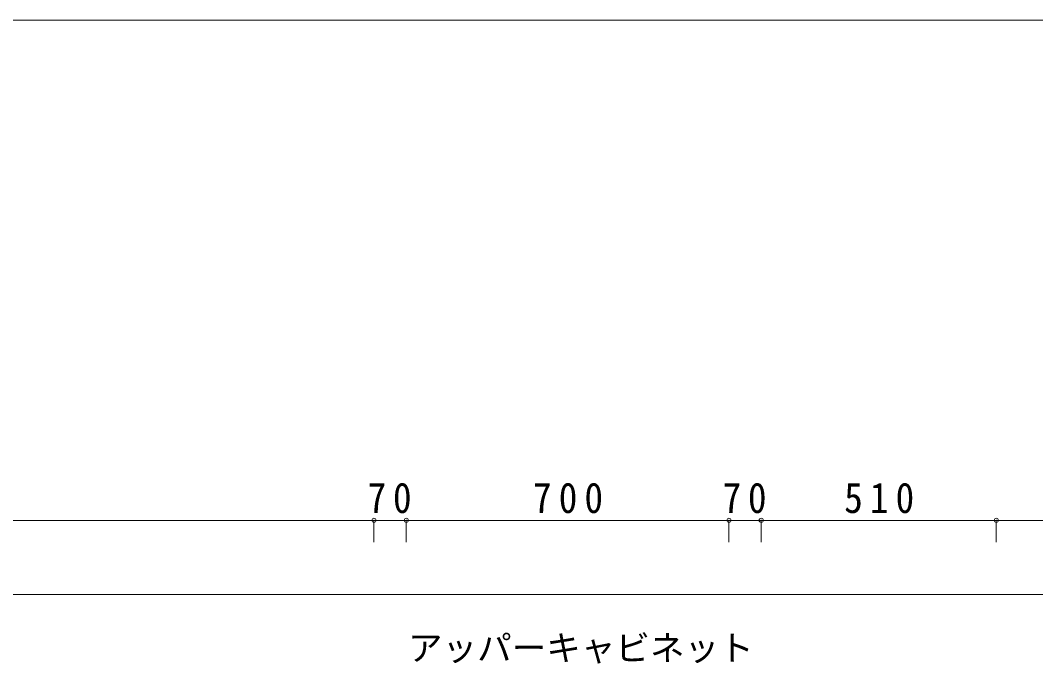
# Model space of a CAD drawing. Units: millimetres at full size, sheet at 1:30. Extents: x -6519 to 3331, y -10518 to -4118.
# Drawn here: x -2104 to 98, y -5513 to -4118 of the extents above; entities that cross this region are included whole.
import ezdxf
from ezdxf.enums import TextEntityAlignment as Align

# ---------------------------------------------------------------- set-up
doc = ezdxf.new("R2010")
doc.units = ezdxf.units.MM
doc.header["$LTSCALE"] = 30
doc.header["$PDMODE"] = 32
doc.header["$PDSIZE"] = 9
doc.layers.add('0-0', color=7, linetype='Continuous', lineweight=18)
doc.styles.add('ＭＳ ゴシック', font='')
doc.styles.add('ＭＳ 明朝', font='')
doc.styles.get('ＭＳ ゴシック').set_extended_font_data('MS Gothic')
doc.styles.get('ＭＳ 明朝').set_extended_font_data('MS Mincho')

msp = doc.modelspace()

# ---------------------------------------------------------------- linework, layer by layer
at = {"layer": '0-0', "color": 4, "lineweight": 13}
msp.add_line((3331.07, -4118.08), (-6518.93, -4118.08), dxfattribs=at)
at = {"layer": '0-0', "color": 5, "lineweight": 9}
for p, q in [((-5097.25, -5202.71), (-1337.25, -5202.71)), ((-1337.25, -5202.71), (-1337.25, -5250.07)), ((-1337.25, -5202.71), (-1267.25, -5202.71)), ((-1267.25, -5202.71), (-1267.25, -5250.07)), ((-1267.25, -5202.71), (-567.25, -5202.71)), ((-567.25, -5202.71), (-567.25, -5250.07)), ((-567.25, -5202.71), (-497.25, -5202.71)), ((-497.25, -5202.71), (-497.25, -5250.07)), ((-497.25, -5202.71), (12.75, -5202.71)), ((12.75, -5202.71), (12.75, -5250.07)), ((12.75, -5202.71), (1667.75, -5202.71))]:
    msp.add_line(p, q, dxfattribs=at)
at = {"layer": '0-0', "lineweight": 9}
msp.add_line((2507.75, -5363.18), (-5307.25, -5363.18), dxfattribs=at)
at = {"layer": '0-0', "color": 4}
for p in [(-1337.25, -5202.71), (-1267.25, -5202.71), (-567.25, -5202.71), (-497.25, -5202.71), (12.75, -5202.71)]:
    msp.add_point(p, dxfattribs=at)

# ---------------------------------------------------------------- texts
at = {"layer": '0-0', "color": 4, "style": 'ＭＳ 明朝'}
msp.add_text('アッパーキャビネット', height=54.99, dxfattribs=at).set_placement((-1263.55, -5523.22), align=Align.BOTTOM_LEFT)
at = {"layer": '0-0', "char_height": 65.98, "attachment_point": 7, "style": 'ＭＳ ゴシック'}
for s, insert in [('\\T1.36;\\W0.9;70', (-1351, -5187.71)), ('\\T1.38;\\W0.9;700', (-992.25, -5187.71)), ('\\T1.36;\\W0.9;70', (-581, -5187.71)), ('\\T1.38;\\W0.9;510', (-317.25, -5187.71))]:
    msp.add_mtext(s, dxfattribs=dict(at, insert=insert))

doc.saveas('drawing.dxf')
